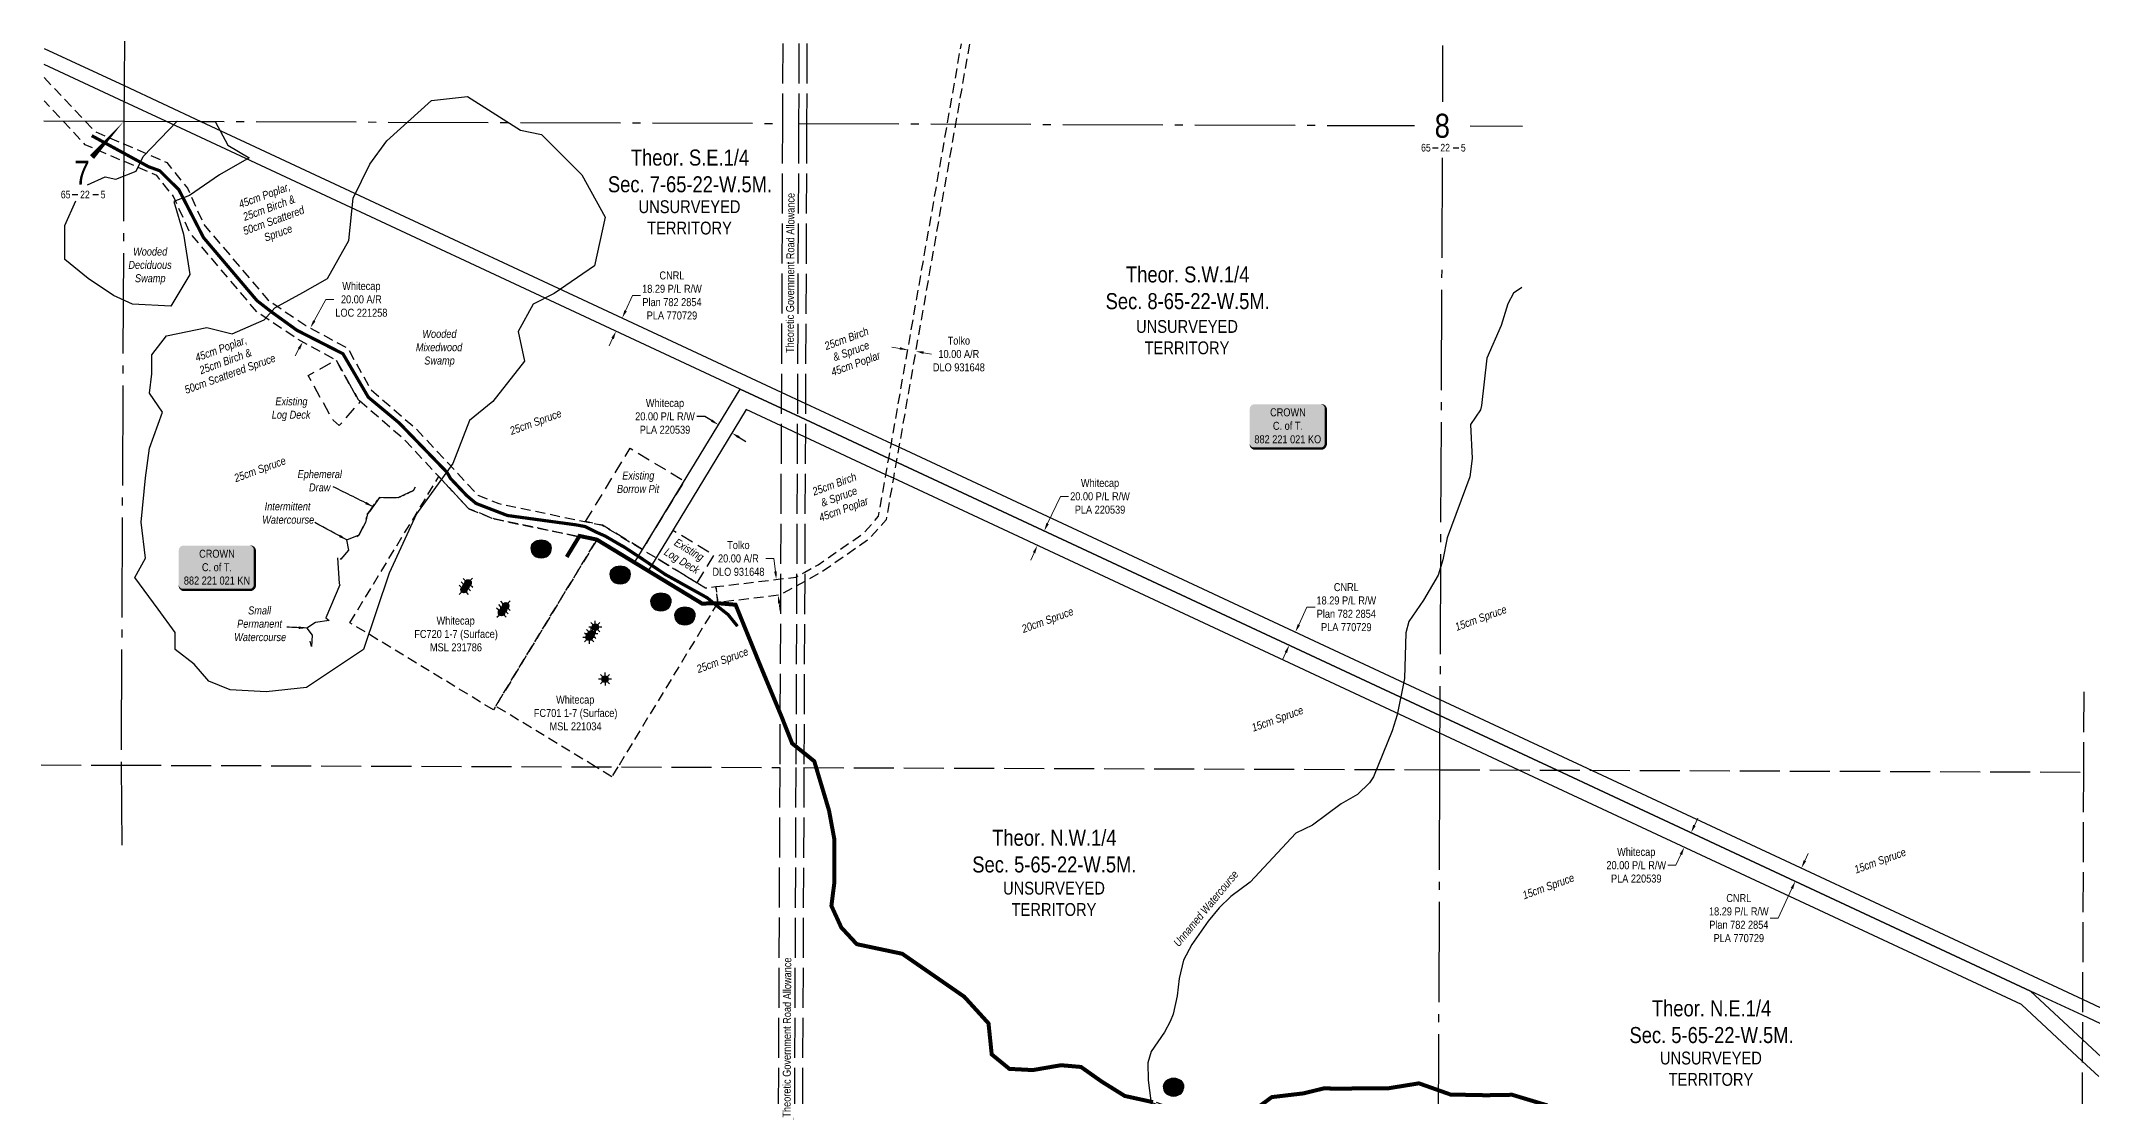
# Model space of a CAD drawing. Extents: x 479172 to 490274, y 6044075 to 6051612.
# Drawn here: x 479493 to 482056, y 6050294 to 6051612 of the extents above; entities that cross this region are included whole.
import ezdxf
from ezdxf.enums import TextEntityAlignment as Align

# ---------------------------------------------------------------- set-up
doc = ezdxf.new("R2010")
doc.units = 0
doc.header["$LTSCALE"] = 5
doc.header["$PDSIZE"] = 0.5
for name, pattern in [('foc-ACCESSROAD', [3.75, 2.5, -1.25]), ('foc-QUARTERLINE', [33, 25, -3, 2, -3]), ('foc-TOPO-ephemeral', [6.25, 3.125, -0.625, 0.625, -0.625, 0.625, -0.625]), ('foc-UNSURVEYED', [12.5, 10, -2.5]), ('foc-WHEELTRACKS', [2, 0.4, -1.6]), ('HIDDEN2', [4.7625, 3.175, -1.5875])]:
    doc.linetypes.add(name, pattern=pattern)
doc.layers.get('Defpoints').update_dxf_attribs({"color": 9})
for name, color, linetype in [('10', 1, 'Continuous'), ('9', 3, 'Continuous'), ('AS-OWNER', 7, 'Continuous'), ('AS-ROADS', 254, 'Continuous'), ('C-AR', 13, 'foc-ACCESSROAD'), ('C-RW', 13, 'Continuous'), ('C-SYMBOL', 7, 'Continuous'), ('C-WS', 13, 'foc-ACCESSROAD'), ('C-WS-S', 8, 'Continuous'), ('F-AR', 190, 'foc-ACCESSROAD'), ('F-RW', 190, 'Continuous'), ('L-MON', 1, 'Continuous'), ('L-QSEC', 8, 'foc-QUARTERLINE'), ('L-ROAD-T', 7, 'Continuous'), ('L-SECLBL', 7, 'Continuous'), ('L-UNS-T', 3, 'Continuous'), ('L-USEC', 7, 'foc-UNSURVEYED'), ('P-CROSSINGS', 250, 'Continuous'), ('P-PROPOSED', 10, 'Continuous'), ('T-BUSH-T', 110, 'Continuous'), ('T-CREEK', 160, 'Continuous'), ('T-DRAW', 143, 'foc-TOPO-ephemeral'), ('T-EXISTING TFA', 220, 'HIDDEN2'), ('T-EXISTING TFA-T', 220, 'Continuous'), ('T-WATER', 160, 'Continuous'), ('T-WATER-P3', 160, 'foc-WHEELTRACKS'), ('T-WATER-T', 170, 'Continuous'), ('WETLAND', 143, 'Continuous')]:
    doc.layers.add(name, color=color, linetype=linetype)
for name, color, linetype, lineweight in [('C-AR-T', 13, 'Continuous', 9), ('C-RW-T', 13, 'Continuous', 9), ('C-WS-T', 13, 'Continuous', 9), ('F-AR-T', 190, 'Continuous', 9), ('F-RW-T', 190, 'Continuous', 9)]:
    doc.layers.add(name, color=color, linetype=linetype, lineweight=lineweight)
doc.styles.add('100L', font='ARIALN.TTF', dxfattribs={"height": 11})
doc.styles.add('175L', font='ARIALN.TTF', dxfattribs={"height": 20})
doc.styles.add('80', font='ARIALN.TTF', dxfattribs={"height": 10})
doc.styles.add('80CG', font='ARIALN.TTF', dxfattribs={"height": 10})
doc.styles.add('80L', font='ARIALN.TTF', dxfattribs={"height": 10})
doc.styles.add('80LS', font='ARIALNI.TTF', dxfattribs={"height": 10})
doc.styles.add('Crossing', font='ARIALN.TTF', dxfattribs={"height": 10})
doc.styles.add('foc-LtypeFont', font='ARIALN.TTF', dxfattribs={"height": 7.35})
doc.styles.add('SIMPLEX', font='ARIALN.TTF')
doc.linetypes.add('foc-TOPO-flowdirection', pattern='A,20,[">",foc-LtypeFont,S=0.3,R=0,X=0,Y=-0.945],-1e-05', length=20.00001)
doc.linetypes.add('foc-TOPO-flowdirection-NOLINE', pattern='A,0,[">",foc-LtypeFont,S=0.3,R=0,X=0,Y=-0.945],-20,[">",foc-LtypeFont,S=0.3,R=0,X=0,Y=-0.945],0', length=20)
doc.dimstyles.new('Compass 5 000', dxfattribs={"dimscale": 5, "dimtxt": 9, "dimasz": 2, "dimexe": 0.2, "dimexo": 0.0625, "dimgap": 0.5, "dimtad": 0, "dimtih": 1, "dimtoh": 1, "dimzin": 0, "dimdsep": 46, "dimtxsty": '80CG', "dimcen": 0.1, "dimse1": 1, "dimse2": 1, "dimclrd": 256, "dimclrt": 256, "dimaunit": 1, "dimadec": 4, "dimazin": 0, "dimtfac": 0.06, "dimtofl": 0, "dimtmove": 0, "dimatfit": 1, "dimfxl": 0.2, "dimtolj": 1, "dimtzin": 0, "dimlwd": -1, "dimarcsym": 0})

# ---------------------------------------------------------------- blocks, each defined once
blk = doc.blocks.new('*D420')
at = {"layer": 'C-AR-T', "transparency": 16777216}
for p, q in [((479834.3, 6051262.9), (479848.7, 6051289.6)), ((479848.7, 6051289.6), (479858.7, 6051289.6)), ((479815.2, 6051227.8), (479810.4, 6051219))]:
    blk.add_line(p, q, dxfattribs=at)
for points in [[(479832.8, 6051263.7), (479835.7, 6051262.1), (479829.5, 6051254.1)], [(479813.7, 6051228.6), (479816.6, 6051227), (479819.9, 6051236.5)]]:
    blk.add_solid(points, dxfattribs=at)
at = {"layer": 'Defpoints', "color": 0, "transparency": 16777216}
for p in [(479814.5, 6051239.5), (479824, 6051257.1), (479829.5, 6051254.1)]:
    blk.add_point(p, dxfattribs=at)
at = {"layer": 'C-AR-T', "transparency": 16777216, "insert": (479893.1, 6051289.6), "char_height": 10, "attachment_point": 5, "style": '80CG'}
blk.add_mtext('\\A1;Whitecap\\P20.00 A/R\\PLOC 221258', dxfattribs=at)
blk = doc.blocks.new('*D421')
at = {"layer": 'C-RW', "transparency": 16777216}
for p, q in [((480321.9, 6051143.5), (480311.9, 6051143.5)), ((480330.4, 6051138.3), (480321.9, 6051143.5)), ((480364.6, 6051117.5), (480373.1, 6051112.3))]:
    blk.add_line(p, q, dxfattribs=at)
for points in [[(480331.3, 6051139.7), (480329.6, 6051136.9), (480339, 6051133.1)], [(480365.5, 6051118.9), (480363.7, 6051116.1), (480356, 6051122.7)]]:
    blk.add_solid(points, dxfattribs=at)
at = {"layer": 'Defpoints', "color": 0, "transparency": 16777216}
for p in [(480339, 6051133.1), (480341.1, 6051136.6), (480358.2, 6051126.2)]:
    blk.add_point(p, dxfattribs=at)
at = {"layer": 'C-RW', "transparency": 16777216, "insert": (480272.3, 6051143.5), "char_height": 10, "attachment_point": 5, "style": '80CG'}
blk.add_mtext('\\A1;Whitecap\\P20.00 P/L R/W^JPLA 220539', dxfattribs=at)
blk = doc.blocks.new('*D422')
at = {"layer": 'Defpoints', "color": 0, "transparency": 16777216}
for p in [(480404.8, 6050939.2), (480411.4, 6050940), (480407.2, 6050919.4)]:
    blk.add_point(p, dxfattribs=at)
at = {"layer": 'F-AR-T', "transparency": 16777216}
for p, q in [((480408.3, 6050966.1), (480398.3, 6050966.1)), ((480410.2, 6050949.9), (480408.3, 6050966.1)), ((480414.9, 6050910.2), (480416.1, 6050900.3))]:
    blk.add_line(p, q, dxfattribs=at)
for points in [[(480411.8, 6050950.1), (480408.5, 6050949.7), (480411.4, 6050940)], [(480416.6, 6050910.4), (480413.3, 6050910), (480413.7, 6050920.1)]]:
    blk.add_solid(points, dxfattribs=at)
at = {"layer": 'F-AR-T', "transparency": 16777216, "insert": (480364, 6050966.1), "char_height": 10, "attachment_point": 5, "style": '80CG'}
blk.add_mtext('\\A1;Tolko\\P20.00 A/R\\PDLO 931648', dxfattribs=at)
blk = doc.blocks.new('*D423')
at = {"layer": 'Defpoints', "color": 0, "transparency": 16777216}
for p in [(480064.2, 6051338.6), (480056.4, 6051322.1), (480218.9, 6051266.5)]:
    blk.add_point(p, dxfattribs=at)
at = {"layer": 'F-RW-T', "transparency": 16777216}
for p, q in [((480223.1, 6051275.5), (480231.9, 6051294.5)), ((480231.9, 6051294.5), (480241.9, 6051294.5)), ((480206.9, 6051240.9), (480202.7, 6051231.8))]:
    blk.add_line(p, q, dxfattribs=at)
for points in [[(480221.6, 6051276.2), (480224.6, 6051274.8), (480218.9, 6051266.5)], [(480205.4, 6051241.6), (480208.4, 6051240.1), (480211.1, 6051249.9)]]:
    blk.add_solid(points, dxfattribs=at)
at = {"layer": 'F-RW-T', "transparency": 16777216, "insert": (480281, 6051294.5), "char_height": 10, "attachment_point": 5, "style": '80CG'}
blk.add_mtext('\\A1;CNRL\\P18.29 P/L R/W\\PPlan 782 2854\\PPLA 770729', dxfattribs=at)
blk = doc.blocks.new('*U419')
h = blk.add_hatch(color=255)
edge = h.paths.add_edge_path()
edge.add_line((-41.5, -28.5), (41.5, -28.5))
edge.add_arc((41.5, -22.5), 6, 270, 360)
edge.add_line((47.5, -22.5), (47.5, 21))
edge.add_arc((41.5, 21), 6, 0, 90)
edge.add_line((41.5, 27), (-41.5, 27))
edge.add_arc((-41.5, 21), 6, 90, 180)
edge.add_line((-47.5, 21), (-47.5, -22.5))
edge.add_arc((-41.5, -22.5), 6, 180, 270)
at = {"color": 14, "flags": 128}
blk.add_lwpolyline([(-41.5, -28.5, 3, 3, 0), (41.5, -28.5, 3, 3, 0.414214), (47.5, -22.5, 3, 3, 0), (47.5, 21, 3, 0, 0.414214), (41.5, 27, 0, 0, 0), (-41.5, 27, 0, 0, 0.414214), (-47.5, 21, 0, 0, 0), (-47.5, -22.5, 0, 3, 0.414214)], format="xyseb", close=True, dxfattribs=at)
at = {"color": 14, "style": '80'}
blk.add_attdef('ENTER_TEXT_001', (-26.8, -4.9), '', height=10, dxfattribs=at)
blk = doc.blocks.new('GAS')
h = blk.add_hatch(color=255)
h.dxf.hatch_style = 1
edge = h.paths.add_edge_path()
edge.add_arc((0, 0), 0.9, 0, 360)
for p, q in [((-0.81, 0), (-1.62, 0)), ((-0.57, 0.57), (-1.14, 1.14)), ((0, 0.81), (0, 1.62)), ((0.57, 0.57), (1.14, 1.14)), ((1.62, 0), (0.81, 0)), ((-0.57, -0.57), (-1.14, -1.14)), ((0, -0.81), (0, -1.62)), ((1.14, -1.14), (0.57, -0.57))]:
    blk.add_line(p, q)
blk.add_circle((0, 0), 0.8)
blk = doc.blocks.new('WC')
at = {"layer": 'L-MON'}
h = blk.add_hatch(color=255, dxfattribs=at)
h.dxf.hatch_style = 1
edge = h.paths.add_edge_path()
edge.add_arc((0, 0), 0.9, 0, 360)
at = {"layer": 'L-MON', "color": 240, "flags": 128}
for points in [[(-0.62, 0.5), (-1.23, 1.12)], [(0.52, 0.61), (1.13, 1.21)], [(-1.18, -1.18), (-0.56, -0.57)], [(1.16, -1.18), (0.56, -0.57)]]:
    blk.add_lwpolyline(points, dxfattribs=at)
at = {"layer": 'L-MON', "color": 240}
for radius in [0.8, 0.373]:
    blk.add_circle((0, 0), radius, dxfattribs=at)
blk = doc.blocks.new('L-SECLBL')
at = {"layer": '9', "color": 7}
for p, q in [((-5.1, -27.8), (-12.3, -27.8)), ((20.7, -27.8), (13.5, -27.8))]:
    blk.add_line(p, q, dxfattribs=at)
at = {"layer": '10', "color": 2, "style": 'SIMPLEX'}
blk.add_attdef('SEC', text='', height=30, dxfattribs=at).set_placement((0, 0), align=Align.MIDDLE)
at = {"layer": '10', "color": 5, "style": '80L'}
blk.add_attdef('TWP', text='', height=9.5, dxfattribs=at).set_placement((-14.4, -27.4), align=Align.MIDDLE_RIGHT)
blk.add_attdef('RGE', text='', height=9.5, dxfattribs=at).set_placement((3.6, -27.4), align=Align.MIDDLE_CENTER)
blk.add_attdef('MER', text='', height=9.5, dxfattribs=at).set_placement((23.2, -27.4), align=Align.MIDDLE_LEFT)
blk = doc.blocks.new('xing2')
h = blk.add_hatch(color=50)
h.dxf.hatch_style = 1
edge = h.paths.add_edge_path()
edge.add_ellipse((0, 0), major_axis=(-12.5, 0), ratio=0.816297, start_angle=0, end_angle=360)
h = blk.add_hatch(color=250)
h.dxf.hatch_style = 1
edge = h.paths.add_edge_path()
edge.add_ellipse((0, -2), major_axis=(-12.5, 0), ratio=0.816297, start_angle=0, end_angle=180)
edge.add_line((12.5, -2), (12.5, 0))
edge.add_ellipse((0, 0), major_axis=(-12.5, 0), ratio=0.816297, start_angle=0, end_angle=180, ccw=False)
edge.add_line((-12.5, 0), (-12.5, -2))
at = {"color": 250}
blk.add_ellipse((0, 0), major_axis=(-12.5, 0), ratio=0.816297, dxfattribs=at)
blk.add_ellipse((0, -2), major_axis=(-12.5, 0), ratio=0.816297, start_param=0, end_param=3.141593, dxfattribs=at)
at = {"color": 250, "style": 'Crossing'}
blk.add_attdef('CROSSING', text='', height=9, dxfattribs=at).set_placement((0.1, 0), align=Align.MIDDLE_CENTER)
at = {"color": 250, "style": 'Crossing', "flags": 1}
for tag, p in [('DESCRIPTION', (0.1, -25.8)), ('OWNER', (0.1, -12.5)), ('LOCATION', (0.1, -39.3)), ('DWG_REF', (0.1, -52.8))]:
    blk.add_attdef(tag, text='', height=9, dxfattribs=at).set_placement(p, align=Align.MIDDLE_CENTER)
blk = doc.blocks.new('*D526')
at = {"layer": 'C-RW-T', "transparency": 16777216}
for p, q in [((481558, 6050632.8), (481562.2, 6050641.9)), ((481541.1, 6050596.5), (481534.8, 6050583)), ((481534.8, 6050583), (481524.8, 6050583))]:
    blk.add_line(p, q, dxfattribs=at)
for points in [[(481556.5, 6050633.5), (481559.5, 6050632.1), (481553.8, 6050623.7)], [(481539.6, 6050597.2), (481542.6, 6050595.8), (481545.3, 6050605.6)]]:
    blk.add_solid(points, dxfattribs=at)
at = {"layer": 'Defpoints', "color": 0, "transparency": 16777216}
for p in [(481552.2, 6050624.5), (481543.7, 6050606.3), (481545.3, 6050605.6)]:
    blk.add_point(p, dxfattribs=at)
at = {"layer": 'C-RW-T', "transparency": 16777216, "insert": (481485.3, 6050583), "char_height": 10, "attachment_point": 5, "style": '80CG'}
blk.add_mtext('\\A1;Whitecap\\P20.00 P/L R/W\\PPLA 220539', dxfattribs=at)
blk = doc.blocks.new('*D527')
at = {"layer": 'C-RW-T', "transparency": 16777216}
for p, q in [((480750.1, 6051009.6), (480766.1, 6051043.7)), ((480766.1, 6051043.7), (480776.1, 6051043.7)), ((480733.2, 6050973.3), (480729, 6050964.2))]:
    blk.add_line(p, q, dxfattribs=at)
for points in [[(480748.6, 6051010.3), (480751.6, 6051008.9), (480745.9, 6051000.5)], [(480731.7, 6050974), (480734.7, 6050972.6), (480737.4, 6050982.4)]]:
    blk.add_solid(points, dxfattribs=at)
at = {"layer": 'Defpoints', "color": 0, "transparency": 16777216}
for p in [(480737.4, 6050982.4), (480796.9, 6050976.7), (480788.4, 6050958.6)]:
    blk.add_point(p, dxfattribs=at)
at = {"layer": 'C-RW-T', "transparency": 16777216, "insert": (480815.6, 6051043.7), "char_height": 10, "attachment_point": 5, "style": '80CG'}
blk.add_mtext('\\A1;Whitecap\\P20.00 P/L R/W\\PPLA 220539', dxfattribs=at)
blk = doc.blocks.new('*D528')
at = {"layer": 'Defpoints', "color": 0, "transparency": 16777216}
for p in [(480574.7, 6051222.2), (480584.6, 6051220.5), (480585.3, 6051224.9)]:
    blk.add_point(p, dxfattribs=at)
at = {"layer": 'F-AR-T', "transparency": 16777216}
for p, q in [((480565.6, 6051228.3), (480555.8, 6051230)), ((480595.2, 6051223.1), (480605, 6051221.4))]:
    blk.add_line(p, q, dxfattribs=at)
for points in [[(480565.9, 6051229.9), (480565.3, 6051226.7), (480575.5, 6051226.6)], [(480595.5, 6051224.8), (480594.9, 6051221.5), (480585.3, 6051224.9)]]:
    blk.add_solid(points, dxfattribs=at)
at = {"layer": 'F-AR-T', "transparency": 16777216, "insert": (480639.3, 6051221.4), "char_height": 10, "attachment_point": 5, "style": '80CG'}
blk.add_mtext('\\A1;Tolko\\P10.00 A/R\\PDLO 931648', dxfattribs=at)
blk = doc.blocks.new('*D533')
at = {"layer": 'Defpoints', "color": 0, "transparency": 16777216}
for p in [(481634.5, 6050606.3), (481626.7, 6050589.7), (481683.9, 6050563)]:
    blk.add_point(p, dxfattribs=at)
at = {"layer": 'F-RW-T', "transparency": 16777216}
for p, q in [((481695.9, 6050588.7), (481700.1, 6050597.7)), ((481679.7, 6050554), (481662.5, 6050517)), ((481662.5, 6050517), (481652.5, 6050517))]:
    blk.add_line(p, q, dxfattribs=at)
for points in [[(481694.4, 6050589.4), (481697.4, 6050588), (481691.7, 6050579.6)], [(481678.2, 6050554.7), (481681.2, 6050553.3), (481683.9, 6050563)]]:
    blk.add_solid(points, dxfattribs=at)
at = {"layer": 'F-RW-T', "transparency": 16777216, "insert": (481613.4, 6050517), "char_height": 10, "attachment_point": 5, "style": '80CG'}
blk.add_mtext('\\A1;CNRL\\P18.29 P/L R/W\\PPlan 782 2854\\PPLA 770729', dxfattribs=at)
blk = doc.blocks.new('*D534')
at = {"layer": 'Defpoints', "color": 0, "transparency": 16777216}
for p in [(480908.1, 6050924.8), (480915.9, 6050941.4), (481051.9, 6050857.7)]:
    blk.add_point(p, dxfattribs=at)
at = {"layer": 'F-RW-T', "transparency": 16777216}
for p, q in [((481063.9, 6050883.4), (481074.1, 6050905.3)), ((481074.1, 6050905.3), (481084.1, 6050905.3)), ((481047.7, 6050848.7), (481043.5, 6050839.6))]:
    blk.add_line(p, q, dxfattribs=at)
for points in [[(481062.4, 6050884.1), (481065.4, 6050882.7), (481059.7, 6050874.3)], [(481046.2, 6050849.4), (481049.2, 6050848), (481051.9, 6050857.7)]]:
    blk.add_solid(points, dxfattribs=at)
at = {"layer": 'F-RW-T', "transparency": 16777216, "insert": (481123.2, 6050905.3), "char_height": 10, "attachment_point": 5, "style": '80CG'}
blk.add_mtext('\\A1;CNRL\\P18.29 P/L R/W\\PPlan 782 2854\\PPLA 770729', dxfattribs=at)

msp = doc.modelspace()

# ---------------------------------------------------------------- linework, layer by layer
at = {"layer": 'AS-ROADS', "const_width": 3.998, "flags": 128}
msp.add_lwpolyline([(479556.38, 6051494.055), (479627.254, 6051455.349), (479641.176, 6051450.319), (479665.144, 6051426.585), (479695.979, 6051366.765), (479762.742, 6051288.052), (479780.037, 6051274.613), (479812.593, 6051251.076), (479870.072, 6051221.764), (479901.858, 6051167.35), (479940.297, 6051135.365), (480000.097, 6051073.643), (480004.377, 6051066.096), (480024.705, 6051044.627), (480036.287, 6051034.864), (480075.482, 6051019.767), (480160.984, 6051008.126), (480172.555, 6051005.985), (480186.647, 6050998.918), (480197.629, 6050994.062), (480217.882, 6050982.269), (480220.472, 6050980.954), (480242.065, 6050966.791), (480272.738, 6050946.123), (480325.038, 6050916.986), (480338.468, 6050905.95), (480351.064, 6050896.044), (480362.845, 6050881.49)], dxfattribs=at)
at = {"layer": 'C-RW'}
msp.add_lwpolyline([(482063.007, 6050319.119), (482042.395, 6050338.363), (481966.461, 6050409.26), (481436.791, 6050656.174), (481338.785, 6050701.885), (481239.939, 6050747.994), (480557.531, 6051066.284), (480548.147, 6051070.662), (480447.51, 6051117.614), (480417.411, 6051131.654), (480373.847, 6051151.973), (480261.296, 6050966.845), (480250.908, 6050949.757), (480233.828, 6050960.142), (480244.215, 6050977.229), (480366.07, 6051177.657), (480417.505, 6051153.67), (480447.605, 6051139.635), (480551.723, 6051091.067), (480552.12, 6051090.884), (480554.203, 6051089.913), (480561.109, 6051086.69), (480561.489, 6051086.515), (480563.486, 6051085.583), (481240.03, 6050770.009), (481386.582, 6050701.714), (481445.251, 6050674.333), (481977.838, 6050425.965), (482042.502, 6050365.61), (482072.551, 6050337.417)], dxfattribs=at)
at = {"layer": 'C-WS'}
for points in [[(480186.757, 6050988.759), (480058.006, 6050776.986), (479878.847, 6050885.909), (479989.773, 6051068.363), (480027.119, 6051028.26), (480058.896, 6051015.496)], [(480250.908, 6050949.757), (480318.382, 6050908.733), (480338.278, 6050911.091), (480213.421, 6050705.822), (480205.956, 6050693.554), (480185.619, 6050705.918), (480060.873, 6050781.802), (480186.757, 6050988.759), (480233.828, 6050960.142), (480250.908, 6050949.757)]]:
    msp.add_lwpolyline(points, close=True, dxfattribs=at)
at = {"layer": 'L-QSEC'}
for p, q in [((479597.08, 6051612.24), (479596.632, 6051512.24)), ((481243.473, 6051606.477), (481243.185, 6051536.477)), ((479496.633, 6051512.59), (479596.632, 6051512.24)), ((479596.632, 6051512.24), (479593.034, 6050708.011)), ((479596.632, 6051512.24), (480419.032, 6051509.361)), ((480439.149, 6051509.29), (481208.438, 6051506.598)), ((481277.72, 6051506.356), (481343.06, 6051506.127)), ((481242.897, 6051466.478), (481239.751, 6050702.239)), ((479593.034, 6050708.011), (479593.733, 6050608.008)), ((481239.751, 6050702.239), (481236.565, 6049928.001))]:
    msp.add_line(p, q, dxfattribs=at)
at = {"layer": 'L-SECLBL', "flags": 128}
msp.add_lwpolyline([(479596.632, 6051512.24, 0, 7, 0), (479556.657, 6051467.329, 10, 10, 0)], format="xyseb", dxfattribs=at)
at = {"layer": 'L-USEC'}
for p, q in [((480419.462, 6051609.361), (480419.032, 6051509.361)), ((480439.578, 6051609.291), (480439.149, 6051509.275)), ((480449.637, 6051609.255), (480449.207, 6051509.232)), ((480439.149, 6051509.275), (480435.696, 6050705.041)), ((480449.207, 6051509.232), (480445.754, 6050704.997)), ((482044.211, 6050799.422), (482043.818, 6050699.423)), ((479493.035, 6050708.361), (479593.034, 6050708.011)), ((479593.034, 6050708.011), (480415.579, 6050705.127)), ((480415.579, 6050705.127), (480412.129, 6049900.894)), ((480435.696, 6050705.041), (480432.245, 6049900.808)), ((480445.754, 6050704.997), (480442.304, 6049900.764)), ((480445.739, 6050705.021), (481239.751, 6050702.239)), ((481239.751, 6050702.239), (482043.818, 6050699.423)), ((482043.818, 6050699.423), (482040.649, 6049895.18))]:
    msp.add_line(p, q, dxfattribs=at)
at = {"layer": 'P-PROPOSED', "const_width": 5}
for points in [[(480149.544, 6050967.99), (480165.501, 6050994.225), (480187.129, 6050989.703), (480318.647, 6050909.742), (480337.781, 6050910.274), (480360.468, 6050908.34), (480392.013, 6050830.757), (480417.393, 6050769.797), (480431.105, 6050735.163), (480458.732, 6050712.915), (480477.179, 6050651.292), (480483.953, 6050614.612), (480483.721, 6050560.674), (480480.134, 6050532.337), (480492.493, 6050505.314), (480511.811, 6050484.485), (480568.594, 6050472.485), (480645.993, 6050418.906), (480676.348, 6050385.582), (480680.342, 6050346.838), (480702.445, 6050328.763), (480731.55, 6050327.257), (480766.925, 6050333.331), (480791.869, 6050331.15), (480817.438, 6050313.062), (480846.473, 6050294.958), (480881.79, 6050287.202)], [(480991.907, 6050265.301), (481030.147, 6050293.496), (481069.675, 6050298.172), (481094.653, 6050304.292), (481120.992, 6050304.182), (481176.444, 6050304.644), (481213.898, 6050310.713), (481253.349, 6050296.718), (481297.705, 6050295.844), (481330.285, 6050296.401), (481374.591, 6050283.08)]]:
    msp.add_lwpolyline(points, dxfattribs=at)
at = {"layer": 'T-CREEK', "linetype": 'foc-TOPO-flowdirection', "flags": 128}
for points in [[(479866.584, 6050966.247), (479867.66, 6050965.385), (479877.585, 6050976.428), (479875.043, 6050989.321), (479888.432, 6050994.795)], [(479863.474, 6050966.984), (479865.171, 6050934.854), (479866.083, 6050933.014), (479848.738, 6050891.931), (479852.779, 6050888.477), (479835.7, 6050886.257), (479824.848, 6050879.234), (479831.825, 6050870.318), (479830.618, 6050856.076), (479829.346, 6050862.782)]]:
    msp.add_lwpolyline(points, dxfattribs=at)
at = {"layer": 'T-DRAW', "flags": 128}
msp.add_lwpolyline([(479887.355, 6050993.548), (479889.868, 6050995.287), (479898.375, 6051011.152), (479900.829, 6051021.965), (479903.694, 6051025.269), (479915.596, 6051042.364), (479938.739, 6051041.932), (479952.025, 6051047.996), (479958.065, 6051050.796), (479960.511, 6051055.757)], dxfattribs=at)
at = {"layer": 'T-DRAW', "linetype": 'foc-TOPO-flowdirection-NOLINE', "flags": 128}
msp.add_lwpolyline([(479958.065, 6051050.796), (479952.025, 6051047.996), (479938.739, 6051041.932), (479915.596, 6051042.364), (479903.694, 6051025.269), (479900.829, 6051021.965), (479898.375, 6051011.152), (479889.868, 6050995.287), (479887.355, 6050993.548)], dxfattribs=at)
at = {"layer": 'T-EXISTING TFA', "flags": 128}
for points in [[(479861.599, 6051213.904), (479889.241, 6051164.433), (479891.734, 6051162.272), (479865.546, 6051132.064), (479857.759, 6051138.815), (479826.699, 6051194.402)], [(480173.047, 6051012.197), (480228.748, 6051103.816), (480296.216, 6051062.797), (480244.294, 6050977.394), (480194.389, 6051007.734)], [(480312.617, 6050935.856), (480333.385, 6050970.018), (480282.144, 6051001.171), (480261.375, 6050967.01)], [(483055.155, 6050085.092), (483017.849, 6050053.984), (482994, 6050028.977), (482980.597, 6049990.73), (482967.186, 6049930.543), (482957.998, 6049885.581), (482950.179, 6049828.366), (482932.905, 6049798.296), (482900.844, 6049767.928), (482888.211, 6049734.694), (482804.044, 6049622.457), (482780.912, 6049600.939), (482773.783, 6049563.327), (482759.737, 6049509.517), (482741.334, 6049461.778), (482584.707, 6049581.986), (482364.283, 6049683.99), (482321.905, 6049677.919), (482272.988, 6049693.251), (482229.988, 6049709.359), (482195.788, 6049713.673), (482152.675, 6049707.601), (482104.23, 6049702.96), (482066.291, 6049705.175), (481970.347, 6049731.064), (481875.229, 6049810.099), (481818.721, 6049875.255), (481755.353, 6049957.716), (481689.288, 6050087.394), (481640.657, 6050131.419), (481602.371, 6050144.789), (481549.03, 6050160.229), (481478.543, 6050179.844), (481447.798, 6050199.105), (481418.229, 6050260.112), (481374.981, 6050284.006), (481330.423, 6050297.403), (481297.707, 6050296.843), (481253.53, 6050297.714), (481213.991, 6050311.74), (481176.359, 6050305.642), (481120.99, 6050305.182), (481094.534, 6050305.292), (481069.497, 6050299.157), (481029.767, 6050294.457), (480991.48, 6050266.229), (480968.35, 6050260.901), (480909.784, 6050278.355), (480882.065, 6050288.165), (480846.856, 6050295.898), (480817.992, 6050313.894), (480792.225, 6050332.123), (480766.884, 6050334.338), (480731.491, 6050328.26), (480702.824, 6050329.744), (480681.294, 6050347.351), (480677.309, 6050386.012), (480646.655, 6050419.663), (480568.997, 6050473.422), (480512.328, 6050485.397), (480493.335, 6050505.876), (480481.161, 6050532.494), (480484.72, 6050560.609), (480484.953, 6050614.702), (480478.153, 6050651.526), (480459.6, 6050713.499), (480431.937, 6050735.776), (480418.319, 6050770.173), (480392.937, 6050831.138), (480361.163, 6050909.284), (480338.361, 6050911.228), (480337.201, 6050909.32), (480359.773, 6050907.396), (480391.089, 6050830.377), (480416.467, 6050769.421), (480430.273, 6050734.549), (480457.863, 6050712.332), (480476.206, 6050651.057), (480482.953, 6050614.523), (480482.722, 6050560.739), (480479.106, 6050532.18), (480491.651, 6050504.752), (480511.293, 6050483.573), (480568.19, 6050471.549), (480645.331, 6050418.149), (480675.388, 6050385.152), (480679.39, 6050346.325), (480702.066, 6050327.782), (480731.61, 6050326.253), (480766.967, 6050332.324), (480791.512, 6050330.178), (480816.885, 6050312.229), (480846.09, 6050294.019), (480881.515, 6050286.239), (480909.165, 6050276.453), (480968.285, 6050258.834), (480992.333, 6050264.374), (481030.527, 6050292.534), (481069.853, 6050297.186), (481094.772, 6050303.292), (481120.994, 6050303.183), (481176.528, 6050303.645), (481213.805, 6050309.685), (481253.167, 6050295.722), (481297.704, 6050294.844), (481330.146, 6050295.399), (481374.201, 6050282.153), (481416.707, 6050258.669), (481446.249, 6050197.716), (481477.728, 6050177.996), (481548.484, 6050158.306), (481601.763, 6050142.884), (481639.616, 6050129.665), (481687.674, 6050086.159), (481753.655, 6049956.644), (481817.172, 6049873.99), (481873.826, 6049808.666), (481969.405, 6049729.247), (482065.969, 6049703.191), (482104.267, 6049700.956), (482152.91, 6049705.616), (482195.803, 6049711.656), (482229.505, 6049707.405), (482272.338, 6049691.36), (482321.739, 6049675.876), (482363.981, 6049681.927), (482583.666, 6049580.265), (482742.237, 6049458.565), (482761.642, 6049508.903), (482775.734, 6049562.888), (482782.754, 6049599.922), (482805.536, 6049621.115), (482889.979, 6049733.721), (482902.551, 6049766.79), (482934.493, 6049797.046), (482952.107, 6049827.709), (482959.969, 6049885.246), (482969.141, 6049930.126), (482982.522, 6049990.18), (482995.744, 6050027.91), (483019.216, 6050052.522), (483055.79, 6050083.018)]]:
    msp.add_lwpolyline(points, close=True, dxfattribs=at)
at = {"layer": 'T-WATER', "flags": 128}
msp.add_lwpolyline([(481342.231, 6051304.546), (481331.796, 6051297.245), (481324.967, 6051284.051), (481316.407, 6051256.832), (481298.785, 6051216.302), (481292.095, 6051157.142), (481290.621, 6051151.748), (481278.404, 6051133.596), (481280.401, 6051090.775), (481277.641, 6051068.22), (481249.073, 6050992.054), (481243.749, 6050964.427), (481237.935, 6050945.161), (481219.606, 6050913.925), (481201.402, 6050887.537), (481197.73, 6050873.084), (481196.057, 6050816.346), (481186.601, 6050770.705), (481180.667, 6050751.027), (481156.966, 6050693.452), (481152.239, 6050686.002), (481137.378, 6050671.376), (481116.586, 6050659.803), (481081.109, 6050633.252), (481060.259, 6050622.913), (481002.998, 6050561.955), (480979.027, 6050544.143), (480964.519, 6050529.869), (480950.598, 6050513.069), (480930.078, 6050484.074), (480920.052, 6050464.561), (480914.454, 6050441.749), (480911.976, 6050420.003), (480906.898, 6050396.936), (480903.258, 6050387.777), (480896.056, 6050374.642), (480879.41, 6050350.595), (480875.245, 6050336.164), (480875.607, 6050314.724), (480880.291, 6050279.111)], dxfattribs=at)
at = {"layer": 'T-WATER-P3', "linetype": 'foc-TOPO-flowdirection-NOLINE', "flags": 128}
msp.add_lwpolyline([(481342.231, 6051304.546), (481331.796, 6051297.245), (481324.967, 6051284.051), (481316.407, 6051256.832), (481298.785, 6051216.302), (481292.095, 6051157.142), (481290.621, 6051151.748), (481278.404, 6051133.596), (481280.401, 6051090.775), (481277.641, 6051068.22), (481249.073, 6050992.054), (481243.749, 6050964.427), (481237.935, 6050945.161), (481219.606, 6050913.925), (481201.402, 6050887.537), (481197.73, 6050873.084), (481196.057, 6050816.346), (481186.601, 6050770.705), (481180.667, 6050751.027), (481156.966, 6050693.452), (481152.239, 6050686.002), (481137.378, 6050671.376), (481116.586, 6050659.803), (481081.109, 6050633.252), (481060.259, 6050622.913), (481002.998, 6050561.955), (480979.027, 6050544.143), (480964.519, 6050529.869), (480950.598, 6050513.069), (480930.078, 6050484.074), (480920.052, 6050464.561), (480914.454, 6050441.749), (480911.976, 6050420.003), (480906.898, 6050396.936), (480903.258, 6050387.777), (480896.056, 6050374.642), (480879.41, 6050350.595), (480875.245, 6050336.164), (480875.607, 6050314.724), (480880.291, 6050279.111), (480884.52, 6050257.435), (480890.982, 6050238.11), (480891.039, 6050223.127), (480885.578, 6050197.992), (480876.238, 6050186.366), (480869.015, 6050180.722), (480830.189, 6050157.754), (480811.571, 6050143.832), (480790.954, 6050133.611), (480778.376, 6050125.227), (480763.774, 6050106.437)], dxfattribs=at)
msp.add_lwpolyline([(481342.231, 6051304.546), (481331.796, 6051297.245), (481324.967, 6051284.051), (481316.407, 6051256.832), (481298.785, 6051216.302), (481292.095, 6051157.142), (481290.621, 6051151.748), (481278.404, 6051133.596), (481280.401, 6051090.775), (481277.641, 6051068.22), (481249.073, 6050992.054), (481243.749, 6050964.427), (481237.935, 6050945.161), (481219.606, 6050913.925), (481201.402, 6050887.537), (481197.73, 6050873.084), (481196.057, 6050816.346), (481186.601, 6050770.705), (481180.667, 6050751.027), (481156.966, 6050693.452), (481152.239, 6050686.002), (481137.378, 6050671.376), (481116.586, 6050659.803), (481081.109, 6050633.252), (481060.259, 6050622.913), (481002.998, 6050561.955), (480979.027, 6050544.143), (480964.519, 6050529.869), (480950.598, 6050513.069), (480930.078, 6050484.074), (480920.052, 6050464.561), (480914.454, 6050441.749), (480911.976, 6050420.003), (480906.898, 6050396.936), (480903.258, 6050387.777), (480896.056, 6050374.642), (480879.41, 6050350.595), (480875.245, 6050336.164), (480875.607, 6050314.724), (480880.291, 6050279.111), (480884.52, 6050257.435), (480890.982, 6050238.11), (480891.039, 6050223.127), (480885.578, 6050197.992), (480876.238, 6050186.366), (480869.015, 6050180.722), (480830.189, 6050157.754), (480811.571, 6050143.832), (480790.954, 6050133.611), (480778.376, 6050125.227), (480763.774, 6050106.437)], dxfattribs=at)
at = {"layer": 'WETLAND'}
for points in [[(479819.924, 6051298.402), (479850.916, 6051315.58), (479877.374, 6051363.205), (479882.666, 6051416.121), (479903.833, 6051458.455), (479924.999, 6051487.559), (479980.562, 6051537.83), (480025.541, 6051543.122), (480091.687, 6051500.788), (480118.145, 6051495.497), (480168.417, 6051445.226), (480197.521, 6051392.309), (480184.292, 6051331.455), (480134.021, 6051297.059), (480107.562, 6051283.829), (480089.041, 6051249.433), (480096.979, 6051212.392), (480057.291, 6051162.121), (480028.187, 6051138.308), (480007.424, 6051084.64), (479962.041, 6051021.891), (479927.645, 6050947.808), (479895.895, 6050852.558), (479824.457, 6050804.933), (479774.186, 6050799.641), (479729.207, 6050802.287), (479702.749, 6050812.87), (479684.228, 6050834.037), (479660.415, 6050852.558), (479660.415, 6050873.724), (479639.249, 6050902.829), (479610.145, 6050942.516), (479623.374, 6050966.329), (479618.082, 6051011.308), (479623.374, 6051066.871), (479628.665, 6051103.912), (479644.54, 6051148.892), (479628.665, 6051172.704), (479631.311, 6051196.517), (479631.311, 6051220.329), (479649.832, 6051244.142), (479700.103, 6051254.725), (479731.853, 6051246.788), (479771.796, 6051263.993), (479785.023, 6051279.057), (479819.924, 6051298.402)], [(479550.921, 6051432.554), (479573.029, 6051442.603), (479586.258, 6051439.957), (479611.968, 6051449.871), (479620.419, 6051468.012), (479663.045, 6051512.03), (479692.158, 6051511.928), (479710.688, 6051511.864), (479726.487, 6051482.29), (479752.946, 6051466.415), (479715.904, 6051445.249), (479678.62, 6051419.287), (479659.062, 6051411.879), (479670.925, 6051371.165), (479678.862, 6051320.894), (479655.05, 6051281.207), (479607.425, 6051283.852), (479583.612, 6051294.436), (479551.862, 6051315.603), (479522.758, 6051339.415), (479522.758, 6051381.749), (479536.445, 6051412.544)]]:
    msp.add_lwpolyline(points, dxfattribs=at)

# ---------------------------------------------------------------- block references
at = {"layer": 'AS-OWNER'}
ref = msp.add_blockref('*U419', (481050.086, 6051131.786), dxfattribs=dict(at, xscale=0.9994789399999966, yscale=0.9994789399999966, zscale=0.9994789399999966))
ref.add_attrib('ENTER_TEXT_001', 'CROWN', (481028.038, 6051143.621), dxfattribs={"layer": '0', "color": 14, "height": 9.9948, "style": '80'})
ref.add_attrib('ENTER_TEXT_002', 'C. of T.', (481031.532, 6051126.785), dxfattribs={"layer": '0', "color": 14, "height": 9.9948, "style": '80'})
ref.add_attrib('ENTER_TEXT_003', '882 221 021 KO', (481008.399, 6051109.95), dxfattribs={"layer": '0', "color": 14, "height": 9.99479, "style": '80'})
ref = msp.add_blockref('*U419', (479712.529, 6050955.288), dxfattribs=dict(at, xscale=0.9994789399999995, yscale=0.9994789399999995, zscale=0.9994789399999995))
ref.add_attrib('ENTER_TEXT_001', 'CROWN', (479690.481, 6050967.055), dxfattribs={"layer": '0', "color": 14, "height": 9.9948, "style": '80'})
ref.add_attrib('ENTER_TEXT_002', 'C. of T.', (479693.975, 6050950.219), dxfattribs={"layer": '0', "color": 14, "height": 9.9948, "style": '80'})
ref.add_attrib('ENTER_TEXT_003', '882 221 021 KN', (479671.398, 6050933.521), dxfattribs={"layer": '0', "color": 14, "height": 9.99479, "style": '80'})
at = {"layer": 'C-WS-S', "xscale": 4.997394699999998, "yscale": 4.997394699999998, "zscale": 4.997394699999998}
for p in [(480177.585, 6050867.623), (480180.123, 6050871.841), (480185.263, 6050880.275), (480197.382, 6050815.461)]:
    msp.add_blockref('GAS', p, dxfattribs=at)
at = {"layer": 'L-MON', "linetype": 'Continuous', "xscale": 4.997394699999998, "yscale": 4.997394699999998, "zscale": 4.997394699999998}
for p in [(480021.245, 6050927.207), (480023.8, 6050931.408), (480026.354, 6050935.61), (480068.217, 6050898.649), (480070.771, 6050902.851), (480073.326, 6050907.053)]:
    msp.add_blockref('WC', p, dxfattribs=at)
at = {"layer": 'L-SECLBL'}
for p, values in [((481243.061, 6051506.477), {'SEC': '8', 'TWP': '65', 'RGE': '22', 'MER': '5'}), ((479544.251, 6051447.99), {'SEC': '7', 'TWP': '65', 'RGE': '22', 'MER': '5'})]:
    msp.add_blockref('L-SECLBL', p, dxfattribs=at).add_auto_attribs(values)
at = {"layer": 'P-CROSSINGS'}
for p, xscale, yscale, zscale, values in [((480117.607, 6050979.187), 0.999476, 0.999476, 0.999476, {'CROSSING': 'X41'}), ((480216.315, 6050946.613), 0.999476, 0.999476, 0.999476, {'CROSSING': 'X40'}), ((480267.218, 6050912.896), 0.999476, 0.999476, 0.999476, {'CROSSING': 'X39'}), ((480297.212, 6050895.424), 0.999476, 0.999476, 0.999476, {'CROSSING': 'X38'}), ((480907.512, 6050306.985), 0.999657180000001, 0.999657180000001, 0.999657180000001, {'CROSSING': 'X37'})]:
    msp.add_blockref('xing2', p, dxfattribs=dict(at, xscale=xscale, yscale=yscale, zscale=zscale)).add_auto_attribs(values)

# ---------------------------------------------------------------- texts
at = {"layer": 'C-SYMBOL', "color": 3, "char_height": 20, "width": 203.24229, "attachment_point": 2, "style": '175L'}
for s, insert in [('Theor. S.W.1/4 \\PSec. 8-65-22-W.5M.', (480925.104, 6051330.81)), ('Theor. N.W.1/4 \\PSec. 5-65-22-W.5M.', (480758.585, 6050627.358)), ('Theor. N.E.1/4 \\PSec. 5-65-22-W.5M.', (481579.353, 6050414.349))]:
    msp.add_mtext(s, dxfattribs=dict(at, insert=insert))
at = {"layer": 'C-WS-T', "char_height": 9.99479, "attachment_point": 1, "style": '80L'}
for s, insert in [('\\pi28.30272;Whitecap\\P\\pi0.50344;FC720 1-7 (Surface)\\P\\pi20.08736;MSL 231786', (479958.678, 6050893.492)), ('\\pi28.30272;Whitecap\\P\\pi0.50344;FC701 1-7 (Surface)\\P\\pi20.09759;MSL 221034', (480108.009, 6050794.822))]:
    msp.add_mtext_dynamic_manual_height_columns(s, width=103.70913, gutter_width=49.948, heights=[0], dxfattribs=dict(at, insert=insert))
at = {"layer": 'L-ROAD-T', "style": '80L'}
for rotation, p in [(89.754002, (480428.72, 6051322.642)), (89.754162, (480424.587, 6050367.856))]:
    msp.add_text('Theoretic Government Road Allowance', height=10, rotation=rotation, dxfattribs=at).set_placement(p, align=Align.MIDDLE_CENTER)
at = {"layer": 'L-UNS-T', "color": 3, "char_height": 16, "attachment_point": 5, "style": '80L'}
for insert in [(480924.215, 6051242.375), (480758.105, 6050540.997), (481578.575, 6050328.83)]:
    msp.add_mtext_dynamic_manual_height_columns('UNSURVEYED TERRITORY', width=126.34751, gutter_width=47.475, heights=[0], dxfattribs=dict(at, insert=insert))
at = {"layer": 'T-BUSH-T', "style": '80LS'}
for s, p in [('25cm Spruce', (480110.755, 6051136.596)), ('25cm Spruce', (479766.4, 6051077.522)), ('20cm Spruce', (480750.107, 6050889.258)), ('15cm Spruce', (481291.122, 6050891.804)), ('25cm Spruce', (480344.074, 6050839.127)), ('15cm Spruce', (481037.16, 6050765.923)), ('15cm Spruce', (481789.828, 6050588.765)), ('15cm Spruce', (481375.464, 6050556.663))]:
    msp.add_text(s, height=9.99479, rotation=20, dxfattribs=at).set_placement(p, align=Align.MIDDLE_CENTER)
at = {"layer": 'T-BUSH-T', "char_height": 9.99479, "attachment_point": 2, "rotation": 20, "style": '80LS'}
for s, insert, width in [('45cm Poplar,\\P25cm Birch &\\P50cm Scattered \\PSpruce', (479770.324, 6051424.295), 119.47155), ('45cm Poplar,\\P25cm Birch &\\P50cm Scattered Spruce', (479715.927, 6051232.749), 119.47155), ('25cm Birch & Spruce\\P45cm Poplar', (480497.288, 6051245.474), 66.70723), ('25cm Birch & Spruce\\P45cm Poplar', (480482.134, 6051063.789), 66.70723)]:
    msp.add_mtext(s, dxfattribs=dict(at, insert=insert, width=width))
at = {"layer": 'T-EXISTING TFA-T', "char_height": 9.99479, "attachment_point": 1, "style": '80L'}
for s, width, insert in [('\\pi15.00689;{\\fArial Narrow|b0|i1|c0|p34;Existing \\P\\pi10.46628;Log Deck}', 69.52933, (479770.717, 6051167.286)), ('\\pi6.90145;{\\fArial Narrow|b0|i1|c0|p34;Existing \\P\\pi0.28484;Borrow Pit}', 53.31845, (480212.041, 6051074.657))]:
    msp.add_mtext_dynamic_manual_height_columns(s, width=width, gutter_width=49.948, heights=[0], dxfattribs=dict(at, insert=insert))
at = {"layer": 'T-EXISTING TFA-T', "insert": (480283.841, 6050994.314), "char_height": 9.99479, "attachment_point": 1, "rotation": 328.701842, "style": '80L'}
msp.add_mtext_dynamic_manual_height_columns('\\pi4.78148;{\\fArial Narrow|b0|i1|c0|p34;Existing \\P\\pi0.24087;Log Deck}', width=49.07851, gutter_width=49.948, heights=[0], dxfattribs=at)
at = {"layer": 'T-WATER-T', "char_height": 9.99479, "attachment_point": 1, "style": '80LS'}
for s, insert in [('\\pi0.32601;Ephemeral \\P\\pi14.58529;Draw', (479813.152, 6051076.458)), ('\\pi-0.61143;Intermittent \\P\\pi-3.61805;Watercourse', (479772.914, 6051036.19)), ('\\pi13.82511;Small \\P\\pi0.02603;Permanent \\P\\pi-3.61805;Watercourse', (479737.894, 6050906.234))]:
    msp.add_mtext_dynamic_manual_height_columns(s, width=55.95061, gutter_width=49.974, heights=[0], dxfattribs=dict(at, insert=insert))
at = {"layer": 'T-WATER-T', "insert": (480906.389, 6050486.915), "char_height": 10, "attachment_point": 1, "rotation": 50.350791, "style": '100L'}
msp.add_mtext_dynamic_manual_height_columns('{\\fArial Narrow|b0|i1|c0|p34;Unnamed Watercourse}', width=117.54179, gutter_width=54.971, heights=[0], dxfattribs=at)
at = {"layer": 'WETLAND', "char_height": 9.99479, "attachment_point": 1, "style": '80LS'}
for s, insert in [('\\pi12.52022;Wooded \\P\\pi6.64675;Deciduous \\P\\pi14.84847;Swamp', (479595.503, 6051354.371)), ('\\pi12.52022;Wooded \\P\\pi4.44803;Mixedwood \\P\\pi14.84847;Swamp', (479956.747, 6051251.59))]:
    msp.add_mtext_dynamic_manual_height_columns(s, width=66.81266, gutter_width=49.974, heights=[0], dxfattribs=dict(at, insert=insert))

# ---------------------------------------------------------------- dimensions: what is measured, and where the dimension line sits
at = {"layer": 'C-AR-T'}
dim = msp.add_linear_dim(base=(479829.477, 6051254.112), p1=(479814.458, 6051239.524), p2=(479824.003, 6051257.087), angle=61.476842, text='Whitecap\\P20.00 A/R\\PLOC 221258', dimstyle='Compass 5 000', dxfattribs=at)
dim.commit()
dim.dimension.update_dxf_attribs({"geometry": '*D420', "text_midpoint": (479893.062, 6051289.572), "dimtype": 161})
at = {"layer": 'C-RW'}
dim = msp.add_linear_dim(base=(480338.961, 6051133.104), p1=(480358.172, 6051126.224), p2=(480341.091, 6051136.609), angle=148.701842, text='Whitecap\\P20.00 P/L R/W^JPLA 220539', dimstyle='Compass 5 000', dxfattribs=at)
dim.commit()
dim.dimension.update_dxf_attribs({"geometry": '*D421', "text_midpoint": (480272.332, 6051143.494), "dimtype": 161})
at = {"layer": 'C-RW-T', "color": 2}
for base, p1, p2, angle, picture, middle in [((480737.445, 6050982.368), (480796.863, 6050976.724), (480788.409, 6050958.597), 244.994606, '*D527', (480815.602, 6051043.723)), ((481545.312, 6050605.585), (481552.203, 6050624.457), (481543.746, 6050606.315), 245.006738, '*D526', (481485.251, 6050583.015))]:
    dim = msp.add_linear_dim(base=base, p1=p1, p2=p2, angle=angle, text='Whitecap\\P20.00 P/L R/W\\PPLA 220539', dimstyle='Compass 5 000', dxfattribs=at)
    dim.commit()
    dim.dimension.update_dxf_attribs({"geometry": picture, "text_midpoint": middle, "dimtype": 161})
at = {"layer": 'F-AR-T'}
dim = msp.add_aligned_dim(p1=(480574.712, 6051222.23), p2=(480584.562, 6051220.504), distance=4.417, text='Tolko\\P10.00 A/R\\PDLO 931648', dimstyle='Compass 5 000', dxfattribs=at)
dim.commit()
dim.dimension.update_dxf_attribs({"geometry": '*D528', "text_midpoint": (480639.318, 6051221.401)})
dim = msp.add_linear_dim(base=(480411.366, 6050939.993), p1=(480407.154, 6050919.361), p2=(480404.794, 6050939.211), angle=96.780942, text='Tolko\\P20.00 A/R\\PDLO 931648', dimstyle='Compass 5 000', dxfattribs=at)
dim.commit()
dim.dimension.update_dxf_attribs({"geometry": '*D422', "text_midpoint": (480363.963, 6050966.138), "dimtype": 161})
at = {"layer": 'F-RW-T', "color": 2}
for base, p1, p2, angle, picture, middle in [((481051.948, 6050857.74), (480915.869, 6050941.417), (480908.129, 6050924.824), 244.99326, '*D534', (481123.223, 6050905.309)), ((481683.947, 6050563.019), (481634.467, 6050606.277), (481626.736, 6050589.699), 244.998304, '*D533', (481613.38, 6050516.955))]:
    dim = msp.add_linear_dim(base=base, p1=p1, p2=p2, angle=angle, text='CNRL\\P18.29 P/L R/W\\PPlan 782 2854\\PPLA 770729', dimstyle='Compass 5 000', dxfattribs=at)
    dim.commit()
    dim.dimension.update_dxf_attribs({"geometry": picture, "text_midpoint": middle, "dimtype": 161})

# ---------------------------------------------------------------- leaders
at = {"layer": 'T-WATER-T', "path_type": 1}
for points in [[(479907.604, 6051030.886), (479857.754, 6051055.73)], [(479875.043, 6050989.321), (479834.866, 6051011.034)], [(479824.848, 6050879.234), (479800.029, 6050880.351)]]:
    msp.add_leader(points, dimstyle='Compass 5 000', override={"dimgap": 0.5, "dimtad": 0}, dxfattribs=at)

# ---------------------------------------------------------------- next in the draw order: texts
at = {"layer": 'C-SYMBOL', "color": 3, "insert": (480303.508, 6051476.726), "char_height": 20, "width": 203.24229, "attachment_point": 2, "style": '175L', "bg_fill": 3, "box_fill_scale": 1.15, "bg_fill_color": 256, "bg_fill_true_color": 256, "bg_fill_transparency": 0}
msp.add_mtext('Theor. S.E.1/4 \\PSec. 7-65-22-W.5M.', dxfattribs=at)

# ---------------------------------------------------------------- next in the draw order: linework, layer by layer
at = {"layer": 'L-USEC'}
msp.add_line((480419.032, 6051509.361), (480415.579, 6050705.127), dxfattribs=at)

# ---------------------------------------------------------------- next in the draw order: texts
at = {"layer": 'L-UNS-T', "color": 3, "insert": (480302.915, 6051391.927), "char_height": 16, "attachment_point": 5, "style": '80L', "bg_fill": 3, "box_fill_scale": 1.15, "bg_fill_color": 256, "bg_fill_true_color": 256, "bg_fill_transparency": 0}
msp.add_mtext_dynamic_manual_height_columns('UNSURVEYED TERRITORY', width=126.34751, gutter_width=47.475, heights=[0], dxfattribs=at)

# ---------------------------------------------------------------- next in the draw order: linework, layer by layer
at = {"layer": 'C-AR', "flags": 128}
msp.add_lwpolyline([(479496.875, 6051566.849), (479547.93, 6051512.406), (479560.068, 6051499.464), (479596.505, 6051483.744), (479649.991, 6051460.669), (479675.784, 6051428.635), (479696.136, 6051383.398), (479776.261, 6051288.984), (479823.569, 6051257.101), (479876.039, 6051228.586), (479904.798, 6051177.125), (479961.874, 6051127.647), (480038.711, 6051045.144), (480064.712, 6051034.7), (480194.209, 6051007.628), (480244.215, 6050977.229), (480261.296, 6050966.845), (480322.903, 6050929.394), (480335.93, 6050930.944), (480338.278, 6050911.091), (480318.382, 6050908.733), (480250.908, 6050949.757), (480233.828, 6050960.142), (480186.757, 6050988.759), (480058.895, 6051015.489), (480027.119, 6051028.252), (480024.049, 6051031.549), (479947.97, 6051113.239), (479889.053, 6051164.312), (479861.408, 6051213.781), (479813.185, 6051239.987), (479762.8, 6051273.944), (479679.062, 6051372.616), (479658.607, 6051418.099), (479637.526, 6051444.28), (479596.407, 6051462.01), (479548.331, 6051482.762), (479520.45, 6051512.5), (479496.745, 6051537.775)], dxfattribs=at)
at = {"layer": 'F-AR', "flags": 128}
msp.add_lwpolyline([(480652.574, 6051608.545), (480635.055, 6051508.592), (480564.378, 6051105.344), (480561.109, 6051086.69), (480557.531, 6051066.284), (480548.415, 6051014.275), (480527.016, 6050990.192), (480468.678, 6050949.613), (480446.737, 6050937.535), (480416.506, 6050920.893), (480415.346, 6050920.254), (480338.278, 6050911.091), (480335.93, 6050930.944), (480416.59, 6050940.538), (480435.554, 6050942.793), (480446.786, 6050948.977), (480463.397, 6050958.121), (480520.33, 6050997.723), (480539.055, 6051018.796), (480548.147, 6051070.662), (480551.723, 6051091.067), (480554.993, 6051109.721), (480624.909, 6051508.628), (480642.428, 6051608.581)], dxfattribs=at)
at = {"layer": 'F-RW'}
for points in [[(479497.038, 6051603.124), (479596.831, 6051556.583), (479692.644, 6051511.896), (480417.592, 6051173.802), (480447.691, 6051159.764), (480554.993, 6051109.721), (480555.521, 6051109.474), (480557.553, 6051108.527), (480564.378, 6051105.344), (480564.89, 6051105.105), (480566.839, 6051104.196), (481240.113, 6050790.198), (481430.161, 6050701.559), (482042.7, 6050415.89), (482072.805, 6050401.85), (482142.518, 6050369.337)], [(482142.438, 6050349.204), (482072.726, 6050381.716), (482042.621, 6050395.756), (481977.838, 6050425.965), (481445.251, 6050674.333), (481386.582, 6050701.714), (481240.03, 6050770.009), (480563.486, 6051085.583), (480561.489, 6051086.515), (480561.109, 6051086.69), (480554.203, 6051089.913), (480552.12, 6051090.884), (480551.723, 6051091.067), (480447.605, 6051139.635), (480417.505, 6051153.67), (480366.07, 6051177.657), (479649.064, 6051512.052), (479596.741, 6051536.456), (479496.948, 6051582.997)]]:
    msp.add_lwpolyline(points, dxfattribs=at)

# ---------------------------------------------------------------- next in the draw order: dimensions: what is measured, and where the dimension line sits
at = {"layer": 'F-RW-T'}
dim = msp.add_linear_dim(base=(480218.868, 6051266.479), p1=(480056.442, 6051322.063), p2=(480064.167, 6051338.627), angle=64.996821, text='CNRL\\P18.29 P/L R/W\\PPlan 782 2854\\PPLA 770729', dimstyle='Compass 5 000', dxfattribs=at)
dim.commit()
dim.dimension.update_dxf_attribs({"geometry": '*D423', "text_midpoint": (480281.034, 6051294.525), "dimtype": 161})

doc.saveas('drawing.dxf')
